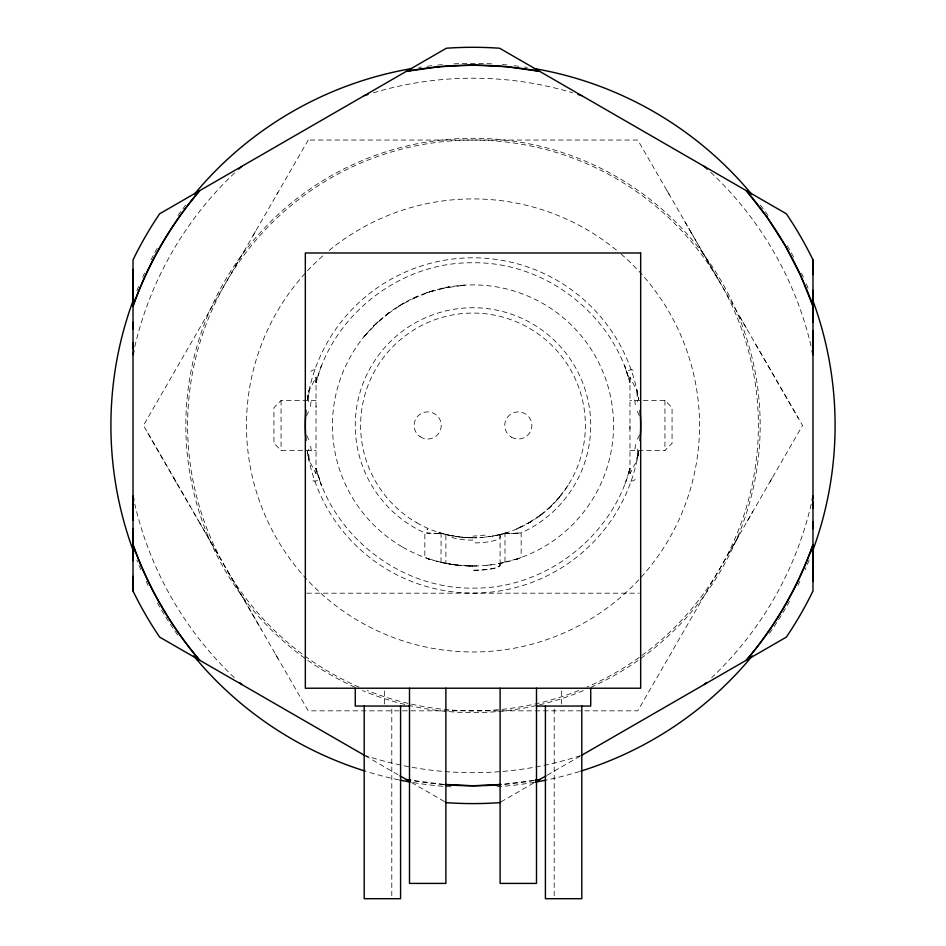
<?xml version="1.0" encoding="UTF-8"?>
<svg xmlns="http://www.w3.org/2000/svg" width="946" height="946" viewBox="0 0 946 946"><rect width="100%" height="100%" fill="white"/><g stroke="black" fill="none" stroke-linecap="round" stroke-linejoin="round"><path stroke-width="0.71" stroke-dasharray="4.73 3.55" d="M307.958 455.038L309.295 460.761L316.035 473.757L316.035 468.164L321.451 485.44L316.035 468.648C334.281 537.6 401.577 589.145 473 588.116C544.423 589.145 611.719 537.6 629.965 468.637L624.549 485.44M316.035 407.785L316.035 406.059M316.035 381.995L316.035 382.728C333.832 313.481 401.494 261.77 473 262.775C544.423 261.746 611.719 313.292 629.965 382.255L624.549 365.452L629.965 382.728L629.965 377.147L637.107 391.088L638.538 398.798M316.035 381.699L316.035 377.147L308.893 391.088L307.462 398.798M638.042 455.038L636.705 460.761L629.965 473.757L629.965 469.192M629.965 468.897L629.965 468.164L628.806 472.22M629.965 429.046L629.965 425.452M307.379 399.791L308.999 390.592M638.621 451.1L638.042 455.038M638.538 452.093L637.001 460.312M321.451 365.452L316.035 382.255L317.194 378.672M235.128 266.666L243.678 251.825M253.079 235.542L256.969 228.802M276.788 194.509L277.935 192.511M728.455 553.788L738.921 535.661M747.423 520.95L752.815 511.62M769.926 481.94L772.255 477.907M568.144 485.227L557.431 499.606L560.86 495.515L548.396 508.771L552.464 504.904L538.38 516.847L543.063 513.3L527.501 523.717L532.787 520.596L515.901 529.311L521.754 526.697M366.977 333.169L363.11 337.817L378.152 321.711L373.611 326.063L390.568 311.601L385.365 315.55L404.037 302.968L398.219 306.433L418.416 295.921L412.018 298.806L433.493 290.552L426.575 292.775L449.09 286.934L441.723 288.412L464.994 285.113L457.261 285.775M316.035 400.477L281.068 400.477L273.938 407.608L273.938 443.284L281.068 450.414L316.035 450.414M629.965 450.414L664.932 450.414L672.062 443.284L672.062 407.608L664.932 400.477L629.965 400.477M500.883 801.924L534.466 782.531M547.296 775.117L580.714 755.83M517.119 558.897L521.163 557.49L521.163 532.87A117.73 117.73 0 0 0 565.708 352.893A117.73 117.73 0 0 0 380.292 352.893A117.73 117.73 0 0 0 424.837 532.87L424.837 557.49L428.881 558.897M517.131 558.897L500.186 563.355M505.495 533.615L500.079 534.514L510.119 531.51M492.168 536.169L500.079 534.514L500.115 563.367M499.985 534.537L494.084 535.826M502.172 533.97L501.037 534.265M500.824 534.324L500.635 534.372M498.838 563.603L504.277 562.48M533.875 780.344L502.101 784.4M490.418 536.465L479.764 537.612M491.4 564.797L486.835 565.318M516.055 533.343L521.163 532.87L507.529 533.627M441.959 533.556L441.096 533.603L441.013 562.314L444.313 563.047M515.085 533.402L511.041 533.579M440.505 533.615L439.654 533.627M440.328 533.615L438.637 533.627M510.036 533.603L506.689 533.627M450.13 535.471L463.15 537.387L476.477 537.766M477.032 565.945L471.451 565.992M439.488 533.627L424.837 532.87L429.945 533.343M438.471 533.627L430.915 533.402M306.811 593.189L639.189 593.189M507.363 533.627L505.672 533.615M506.512 533.627L504.987 533.603L504.987 562.314M469.949 565.968L473 566.004L459.638 565.353M469.523 537.766L473 537.825M471.002 565.992L468.365 565.921M469.015 565.945L469.677 565.956M468.022 565.909L466.626 565.862M443.899 784.4L412.125 780.344M466.177 565.838L464.864 565.767M461.648 565.542L460.915 565.483M466.224 537.612L455.582 536.465M460.548 565.448L459.058 565.294M456.682 565.058L459.508 565.353M459.177 565.318L456.126 564.987M457.876 565.188L454.092 564.727M455.795 564.939L452.046 564.431M455.582 564.928L454.565 564.786M453.193 564.596L450.095 564.135M452.365 564.478L448.581 563.863M450.237 564.147L448.12 563.781M447.174 563.615L441.723 562.48M447.47 563.674L445.921 563.367L445.885 534.502L435.881 531.51M446.607 563.497L444.644 563.118M449.823 535.401L446.843 534.738M441.013 562.314L428.869 558.897M443.863 533.982L451.916 535.826A26.937 1.786 6.1 0 1 453.938 535.921M446.701 534.703L444.998 534.277M436.969 561.309L437.974 561.569M365.298 755.83L398.704 775.117M411.545 782.531L445.128 801.924M173.745 477.907L176.074 481.94M193.185 511.62L198.577 520.95M207.079 535.661L217.545 553.788M666.918 190.536L670.383 196.543M684.632 221.175L691.301 232.775M718.026 279.07L689.031 228.802M739.819 316.792L746.619 328.581M755.724 344.356L798.188 417.907M702.322 251.825L710.872 266.666M147.812 432.996L190.276 506.536M199.381 522.31L206.181 534.1M227.974 571.822L261.368 629.729M275.617 654.348L279.082 660.355M637.001 390.592L638.621 399.791M308.999 460.312L307.462 452.093M307.958 455.038L307.379 451.1M664.932 400.477L664.932 450.414M629.965 377.147L629.965 473.757M561.356 690.97L561.356 704.687M554.202 709.003L554.202 895.756M391.798 709.003L391.798 895.756M384.644 690.97L384.644 704.687M316.035 377.147L316.035 473.757M281.068 400.477L281.068 450.414M354.916 687.222A287.182 287.182 0 0 1 246.989 248.278A287.182 287.182 0 0 1 699.011 248.278A287.182 287.182 0 0 1 591.084 687.222M583.386 690.568A287.182 287.182 0 0 1 362.614 690.568M811.219 504.147A347.253 347.253 0 0 1 711.723 677.62M580.454 755.653A347.253 347.253 0 0 1 365.546 755.653M234.277 677.62A347.253 347.253 0 0 1 134.781 504.147M134.781 346.744A347.253 347.253 0 0 1 235.329 172.267M373.363 92.803A347.253 347.253 0 0 1 572.637 92.803M710.671 172.267A347.253 347.253 0 0 1 811.219 346.744M534.171 780.521A360.308 360.308 0 0 1 502.361 784.553M443.639 784.553A360.308 360.308 0 0 1 411.829 780.521M638.585 451.762A167.667 167.667 0 0 1 307.415 451.762M307.415 399.129A167.667 167.667 0 0 1 638.585 399.129M498.743 534.62A26.949 6.232 0 0 1 471.64 542.898M485.168 535.069A26.937 3.004 -3.5 0 1 472.941 536.145M472.917 540.142A26.937 6.989 0 0 1 450.095 536.76M359.137 687.139A285.396 285.396 0 0 1 247.616 250.383A285.396 285.396 0 0 1 698.385 250.383A285.396 285.396 0 0 1 586.863 687.139M578.751 690.521A285.396 285.396 0 0 1 367.249 690.521M621.061 254.001A226.532 226.532 0 0 1 637.036 581.684A226.532 226.532 0 0 1 308.964 581.684A226.532 226.532 0 0 1 324.939 254.001M329.161 250.442A226.532 226.532 0 0 1 616.839 250.442M516.634 559.571A35.688 0.816 -15.4 0 1 517.533 559.323M499.453 563.402A27.008 5.676 0 0 1 472.492 570.355M498.731 563.449A26.985 5.049 0 0 1 472.042 570.142M428.231 559.275A35.641 0.757 15.2 0 1 429.129 559.535M308.715 439.618A57.682 3.583 65.2 0 1 306.469 434.912M317.43 480.261A57.682 15.798 79.9 0 1 310.808 479.527M306.469 415.98A57.682 3.583 -65.2 0 1 308.715 411.285M310.808 371.364A57.682 15.798 -79.9 0 1 317.43 370.631M311.317 450.864A52.574 9.472 86.8 0 1 310.442 444.49M308.502 401.695A52.574 9.472 86.8 0 1 309.129 391.975M637.285 411.285A57.682 3.583 65.2 0 1 639.531 415.98M634.683 400.028A52.574 9.472 86.8 0 1 635.558 406.402M637.498 449.196A52.574 9.472 86.8 0 1 636.871 458.916M635.192 479.527A57.682 15.798 -79.9 0 1 628.57 480.261M639.531 434.912A57.682 3.583 -65.2 0 1 637.285 439.618M628.57 370.631A57.682 15.798 79.9 0 1 635.192 371.364M636.871 391.975A52.574 9.472 -86.8 0 1 637.498 401.695M635.558 444.49A52.574 9.472 -86.8 0 1 634.683 450.864M309.129 458.916A52.574 9.472 -86.8 0 1 308.502 449.196M310.442 406.402A52.574 9.472 -86.8 0 1 311.317 400.028M809.137 560.079A362.093 362.093 0 0 1 805.093 569.764M799.808 581.352A362.093 362.093 0 0 1 797.904 585.278M789.484 601.372A362.093 362.093 0 0 1 768.341 634.932M579.449 771.534A362.093 362.093 0 0 1 547.391 779.811M534.573 782.271A362.093 362.093 0 0 1 495.03 786.871M450.97 786.871A362.093 362.093 0 0 1 411.427 782.271M398.609 779.811A362.093 362.093 0 0 1 366.551 771.534M177.659 634.932A362.093 362.093 0 0 1 156.516 601.372M148.096 585.278A362.093 362.093 0 0 1 146.192 581.352M140.907 569.764A362.093 362.093 0 0 1 136.863 560.079M136.863 290.812A362.093 362.093 0 0 1 139.748 283.835M142.692 277.095A362.093 362.093 0 0 1 144.525 273.087M150.97 259.878A362.093 362.093 0 0 1 158.691 245.676M178.002 215.475A362.093 362.093 0 0 1 185.676 205.093M418.664 67.45A362.093 362.093 0 0 1 421.561 67.024M427.367 66.244A362.093 362.093 0 0 1 431.932 65.688M437.549 65.097A362.093 362.093 0 0 1 443.639 64.541M453.903 63.855A362.093 362.093 0 0 1 492.097 63.855M502.361 64.541A362.093 362.093 0 0 1 508.451 65.097M514.068 65.688A362.093 362.093 0 0 1 518.633 66.244M524.439 67.024A362.093 362.093 0 0 1 527.336 67.45M760.324 205.093A362.093 362.093 0 0 1 767.998 215.475M787.308 245.676A362.093 362.093 0 0 1 795.03 259.878M801.475 273.087A362.093 362.093 0 0 1 803.308 277.095M806.252 283.835A362.093 362.093 0 0 1 809.137 290.812M308.23 140.055L143.461 425.452L308.23 710.836L637.77 710.836L802.539 425.452L637.77 140.055L308.23 140.055M416.808 522.76A112.373 112.373 0 0 0 585.373 425.452A112.373 112.373 0 0 0 416.808 328.132A112.373 112.373 0 0 0 416.808 522.76M427.438 529.311A35.227 0.65 18 0 0 426.847 529.11A35.274 0.674 18.1 0 1 427.545 529.334M420.095 436.674A13.551 13.551 0 0 0 441.214 426.41A13.551 13.551 0 0 0 421.774 413.248A13.551 13.551 0 0 0 420.095 436.674M511.526 437.182A13.551 13.551 0 0 0 531.865 425.452A13.551 13.551 0 0 0 511.526 413.709A13.551 13.551 0 0 0 511.526 437.182M402.724 547.166A140.552 140.552 0 0 0 613.552 425.452A140.552 140.552 0 0 0 402.724 303.725A140.552 140.552 0 0 0 402.724 547.166"/><path stroke-width="1.42" d="M364.257 755.227L159.626 637.096A378.152 378.152 0 0 1 133.019 591.014L133.019 576.398M133.019 560.576L133.019 528.578M133.019 520.265L133.019 496.165A347.253 347.253 0 0 0 133.883 500.162M133.019 348.778L133.019 342.819M133.019 328.936L133.019 322.326M133.019 306.114C148.144 264.029 170.777 224.829 199.665 190.69A360.308 360.308 0 0 0 133.019 306.114L133.019 269.456M812.981 581.435L812.981 544.778A360.308 360.308 0 0 1 746.335 660.213C775.223 626.063 797.856 586.863 812.981 544.778M812.981 528.566L812.981 521.956M812.981 508.073L812.981 502.113M812.981 330.627L812.981 354.726A347.253 347.253 0 0 0 812.117 350.73M812.981 322.314L812.981 290.316M812.981 274.494L812.981 259.878A378.152 378.152 0 0 0 786.374 213.796L499.606 48.234A378.152 378.152 0 0 0 446.394 48.234L159.626 213.796A378.152 378.152 0 0 0 133.019 259.878L133.019 591.014M500.718 802.007L499.606 802.657A378.152 378.152 0 0 1 446.394 802.657L445.282 802.007M535.412 781.987L546.019 775.85M581.743 755.227L786.374 637.096A378.152 378.152 0 0 0 812.981 591.014L812.981 259.878M535.318 780.143L539.646 779.539A360.308 360.308 0 0 1 535.542 780.284M500.647 784.471L473 785.759L445.353 784.471M409.5 706.059L355.27 706.059L355.27 688.227M536.5 706.059L590.73 706.059L590.73 688.227M410.682 780.143L406.354 779.539A360.308 360.308 0 0 0 410.458 780.284M399.981 775.85L409.807 781.538M812.981 298.226L812.981 301.065M133.019 549.827L133.019 552.665M581.802 706.059L581.802 898.7L545.416 898.7L545.416 706.059M536.5 688.227L536.5 883.41L500.115 883.41L500.115 688.227M445.885 688.227L445.885 883.41L409.5 883.41L409.5 688.227M400.584 706.059L400.584 898.7L364.198 898.7L364.198 706.059M812.981 496.165A347.253 347.253 0 0 1 812.117 500.162M706.39 682.574A347.253 347.253 0 0 1 704.226 684.514M241.774 684.514A347.253 347.253 0 0 1 239.61 682.574M133.019 354.726A347.253 347.253 0 0 1 133.883 350.73M238.735 169.121A347.253 347.253 0 0 1 241.774 166.378M364.257 95.664A347.253 347.253 0 0 1 368.148 94.399M577.852 94.399A347.253 347.253 0 0 1 581.743 95.664M704.226 166.378A347.253 347.253 0 0 1 707.265 169.121M500.966 784.672A360.308 360.308 0 0 1 445.034 784.672M639.993 410.375A167.667 167.667 0 0 1 639.993 440.517M306.007 440.517A167.667 167.667 0 0 1 306.007 410.375M812.224 298.794A362.093 362.093 0 0 1 812.224 552.097M752.295 655.897A362.093 362.093 0 0 1 580.809 771.12M545.984 780.107A362.093 362.093 0 0 1 535.874 782.035M410.126 782.035A362.093 362.093 0 0 1 400.016 780.107M365.191 771.12A362.093 362.093 0 0 1 193.705 655.897M133.776 552.097A362.093 362.093 0 0 1 133.776 298.794M194.628 193.883A362.093 362.093 0 0 1 411.569 68.597M534.431 68.597A362.093 362.093 0 0 1 751.372 193.883M439.535 66.693L406.354 71.352A360.308 360.308 0 0 1 539.646 71.352L506.465 66.693L473 65.132L439.535 66.693M640.667 252.996L305.333 252.996L305.333 688.227L640.667 688.227L640.667 252.996M766.958 217.083L746.335 190.69A360.308 360.308 0 0 1 812.981 306.114L800.422 275.05L785.038 245.286L766.958 217.083M199.665 660.213C170.777 626.063 148.144 586.863 133.019 544.778A360.308 360.308 0 0 0 199.665 660.213"/></g></svg>
